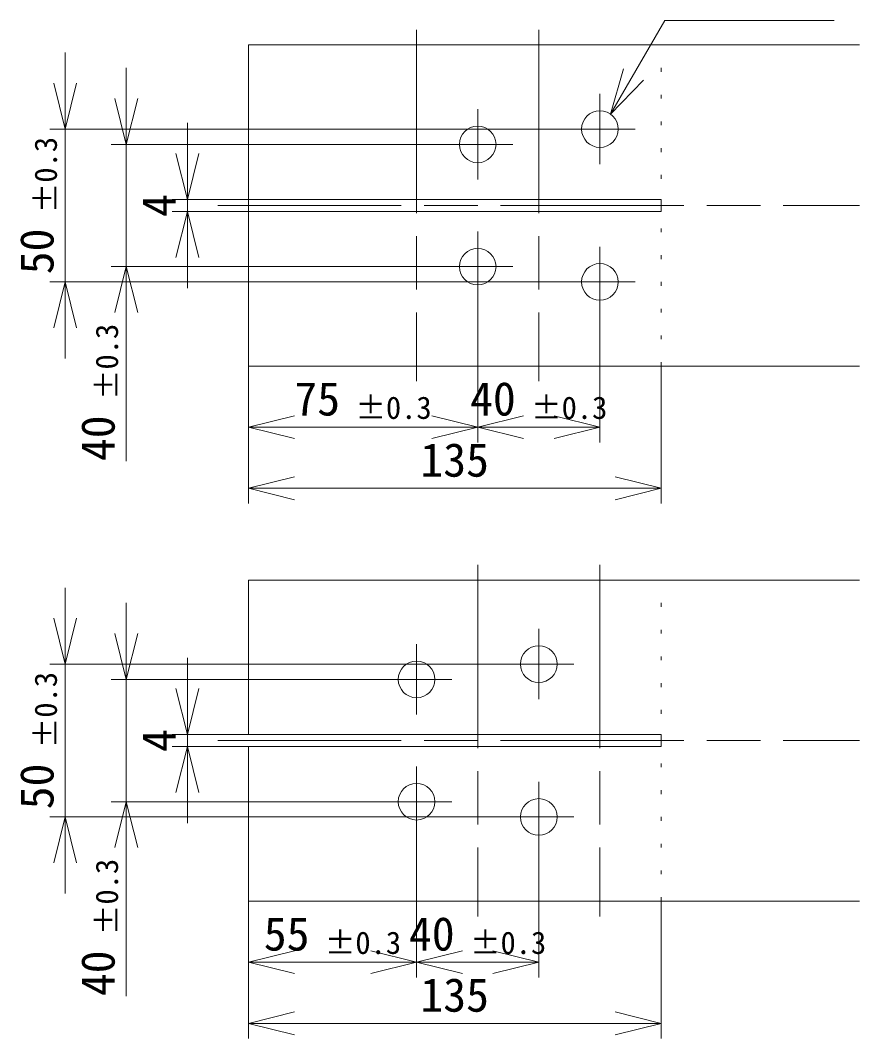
# Model space of a CAD drawing. Units: millimetres at full size, sheet at 1:5. Extents: x -1050 to 1050, y -742 to 742.
# Drawn here: x 420 to 694.6, y 89.8 to 422.8 of the extents above; entities that cross this region are included whole.
import ezdxf
from ezdxf.enums import TextEntityAlignment as Align

# ---------------------------------------------------------------- set-up
doc = ezdxf.new("R2010")
doc.units = ezdxf.units.MM
doc.header["$LTSCALE"] = 5
doc.linetypes.add('CHAIN', pattern=[18.5, 12, -1.5, 3.5, -1.5])
doc.linetypes.add('DOTTED', pattern=[1.75, 0.25, -1.5])
doc.layers.add('0-0_レイヤ0', color=4, linetype='Continuous', lineweight=18)
doc.styles.add('ＭＳ ゴシック', font='')
doc.styles.get('ＭＳ ゴシック').set_extended_font_data('MS Gothic')

msp = doc.modelspace()

# ---------------------------------------------------------------- linework, layer by layer
at = {"layer": '0-0_レイヤ0', "linetype": 'CHAIN'}
for p, q in [((549.616, 419.77), (549.616, 304.77)), ((589.616, 419.77), (589.616, 304.77)), ((609.616, 398.77), (609.616, 375.77)), ((569.616, 393.77), (569.616, 370.77)), ((598.116, 387.27), (621.116, 387.27)), ((558.116, 382.27), (581.116, 382.27)), ((484.616, 362.27), (694.616, 362.27)), ((569.616, 353.77), (569.616, 330.77)), ((609.616, 348.77), (609.616, 325.77)), ((558.116, 342.27), (581.116, 342.27)), ((598.116, 337.27), (621.116, 337.27)), ((569.616, 244.77), (569.616, 129.77)), ((609.616, 244.77), (609.616, 129.77)), ((609.616, 244.77), (609.616, 129.77)), ((589.616, 223.77), (589.616, 200.77)), ((549.616, 218.77), (549.616, 195.77)), ((578.116, 212.27), (601.116, 212.27)), ((538.116, 207.27), (561.116, 207.27)), ((484.616, 187.27), (694.616, 187.27)), ((549.616, 178.77), (549.616, 155.77)), ((589.616, 173.77), (589.616, 150.77)), ((538.116, 167.27), (561.116, 167.27)), ((578.116, 162.27), (601.116, 162.27))]:
    msp.add_line(p, q, dxfattribs=at)
at = {"layer": '0-0_レイヤ0', "color": 2}
for p, q in [((494.616, 414.77), (494.616, 309.77)), ((694.616, 414.77), (494.616, 414.77)), ((494.616, 360.27), (629.616, 360.27)), ((694.616, 309.77), (494.616, 309.77)), ((494.616, 189.27), (494.616, 239.77)), ((694.616, 239.77), (494.616, 239.77)), ((694.616, 134.77), (494.616, 134.77))]:
    msp.add_line(p, q, dxfattribs=at)
at = {"layer": '0-0_レイヤ0', "color": 2, "linetype": 'DOTTED'}
for p, q in [((629.616, 309.77), (629.616, 414.77)), ((629.616, 134.77), (629.616, 239.77))]:
    msp.add_line(p, q, dxfattribs=at)
at = {"layer": '0-0_レイヤ0', "lineweight": 13}
for p, q in [((613.108, 392.149), (617.36, 407.015)), ((613.108, 392.149), (623.855, 403.265)), ((434.616, 387.27), (430.866, 402.27)), ((434.616, 387.27), (438.366, 402.27)), ((454.616, 382.27), (450.866, 397.27)), ((454.616, 382.27), (458.366, 397.27)), ((598.116, 387.27), (429.616, 387.27)), ((558.116, 382.27), (449.616, 382.27)), ((474.616, 364.27), (470.866, 379.27)), ((474.616, 364.27), (478.366, 379.27)), ((494.616, 364.27), (469.616, 364.27)), ((494.616, 360.27), (469.616, 360.27)), ((474.616, 360.27), (470.866, 345.27)), ((474.616, 360.27), (478.366, 345.27)), ((558.116, 342.27), (449.616, 342.27)), ((454.616, 342.27), (450.866, 327.27)), ((454.616, 342.27), (458.366, 327.27)), ((598.116, 337.27), (429.616, 337.27)), ((434.616, 337.27), (430.866, 322.27)), ((434.616, 337.27), (438.366, 322.27)), ((569.616, 330.77), (569.616, 284.77)), ((609.616, 325.77), (609.616, 284.77)), ((494.616, 309.77), (494.616, 264.77)), ((629.616, 309.77), (629.616, 264.77)), ((494.616, 289.77), (509.616, 293.52)), ((569.616, 289.77), (554.616, 293.52)), ((569.616, 289.77), (584.616, 293.52)), ((609.616, 289.77), (594.616, 293.52)), ((494.616, 289.77), (509.616, 286.02)), ((494.616, 289.77), (569.616, 289.77)), ((569.616, 289.77), (554.616, 286.02)), ((569.616, 289.77), (584.616, 286.02)), ((569.616, 289.77), (609.616, 289.77)), ((609.616, 289.77), (594.616, 286.02)), ((494.616, 269.77), (509.616, 273.52)), ((629.616, 269.77), (614.616, 273.52)), ((494.616, 269.77), (509.616, 266.02)), ((494.616, 269.77), (629.616, 269.77)), ((629.616, 269.77), (614.616, 266.02)), ((434.616, 212.27), (430.866, 227.27)), ((434.616, 212.27), (438.366, 227.27)), ((454.616, 207.27), (450.866, 222.27)), ((454.616, 207.27), (458.366, 222.27)), ((578.116, 212.27), (429.616, 212.27)), ((538.116, 207.27), (449.616, 207.27)), ((474.616, 189.27), (470.866, 204.27)), ((474.616, 189.27), (478.366, 204.27)), ((494.616, 189.27), (469.616, 189.27)), ((494.616, 185.27), (469.616, 185.27)), ((474.616, 185.27), (470.866, 170.27)), ((474.616, 185.27), (478.366, 170.27)), ((538.116, 167.27), (449.616, 167.27)), ((454.616, 167.27), (450.866, 152.27)), ((454.616, 167.27), (458.366, 152.27)), ((578.116, 162.27), (429.616, 162.27)), ((434.616, 162.27), (430.866, 147.27)), ((434.616, 162.27), (438.366, 147.27)), ((549.616, 155.77), (549.616, 109.77)), ((589.616, 150.77), (589.616, 109.77)), ((494.616, 134.77), (494.616, 89.77)), ((629.616, 134.77), (629.616, 89.77)), ((494.616, 114.77), (509.616, 118.52)), ((549.616, 114.77), (534.616, 118.52)), ((549.616, 114.77), (564.616, 118.52)), ((589.616, 114.77), (574.616, 118.52)), ((494.616, 114.77), (509.616, 111.02)), ((494.616, 114.77), (549.616, 114.77)), ((549.616, 114.77), (534.616, 111.02)), ((549.616, 114.77), (564.616, 111.02)), ((549.616, 114.77), (589.616, 114.77)), ((589.616, 114.77), (574.616, 111.02)), ((494.616, 94.77), (509.616, 98.52)), ((629.616, 94.77), (614.616, 98.52)), ((494.616, 94.77), (509.616, 91.02)), ((494.616, 94.77), (629.616, 94.77)), ((629.616, 94.77), (614.616, 91.02))]:
    msp.add_line(p, q, dxfattribs=at)
for points in [[(613.108, 392.149), (630.819, 422.827), (686.288, 422.827)], [(434.616, 412.27), (434.616, 387.27), (434.616, 337.27), (434.616, 312.27)], [(454.616, 407.27), (454.616, 382.27), (454.616, 342.27), (454.616, 278.652)], [(474.616, 389.27), (474.616, 364.27), (474.616, 360.27), (474.616, 335.27)], [(434.616, 237.27), (434.616, 212.27), (434.616, 162.27), (434.616, 137.27)], [(454.616, 232.27), (454.616, 207.27), (454.616, 167.27), (454.616, 103.652)], [(474.616, 214.27), (474.616, 189.27), (474.616, 185.27), (474.616, 160.27)]]:
    msp.add_lwpolyline(points, dxfattribs=at)
at = {"layer": '0-0_レイヤ0', "color": 2}
for points in [[(494.616, 364.27), (629.616, 364.27), (629.616, 360.27)], [(494.616, 189.27), (629.616, 189.27), (629.616, 185.27)], [(494.616, 134.77), (494.616, 185.27), (629.616, 185.27)]]:
    msp.add_lwpolyline(points, dxfattribs=at)
for centre in [(609.616, 387.27), (569.616, 382.27), (569.616, 342.27), (609.616, 337.27), (589.616, 212.27), (549.616, 207.27), (549.616, 167.27), (589.616, 162.27)]:
    msp.add_circle(centre, 6, dxfattribs=at)

# ---------------------------------------------------------------- texts
at = {"layer": '0-0_レイヤ0', "color": 7, "style": 'ＭＳ ゴシック'}
for s, height, p in [('±0.3', 7.331, (434.116, 359.77)), ('4', 11, (474.116, 358.52)), ('50', 11, (434.116, 339.77)), ('±0.3', 7.331, (454.116, 298.652)), ('40', 11, (454.116, 278.652)), ('±0.3', 7.331, (434.116, 184.77)), ('4', 11, (474.116, 183.52)), ('50', 11, (434.116, 164.77)), ('±0.3', 7.331, (454.116, 123.652)), ('40', 11, (454.116, 103.652))]:
    msp.add_text(s, height=height, rotation=90, dxfattribs=at).set_placement(p, align=Align.BOTTOM_LEFT)
for s, height, p in [('75', 11, (509.616, 290.27)), ('40', 11, (567.116, 290.27)), ('±0.3', 7.331, (529.616, 290.27)), ('±0.3', 7.331, (587.116, 290.27)), ('135', 11, (550.866, 270.27)), ('55', 11, (499.616, 115.27)), ('40', 11, (547.116, 115.27)), ('±0.3', 7.331, (519.616, 115.27)), ('±0.3', 7.331, (567.116, 115.27)), ('135', 11, (550.866, 95.27))]:
    msp.add_text(s, height=height, dxfattribs=at).set_placement(p, align=Align.BOTTOM_LEFT)

doc.saveas('drawing.dxf')
